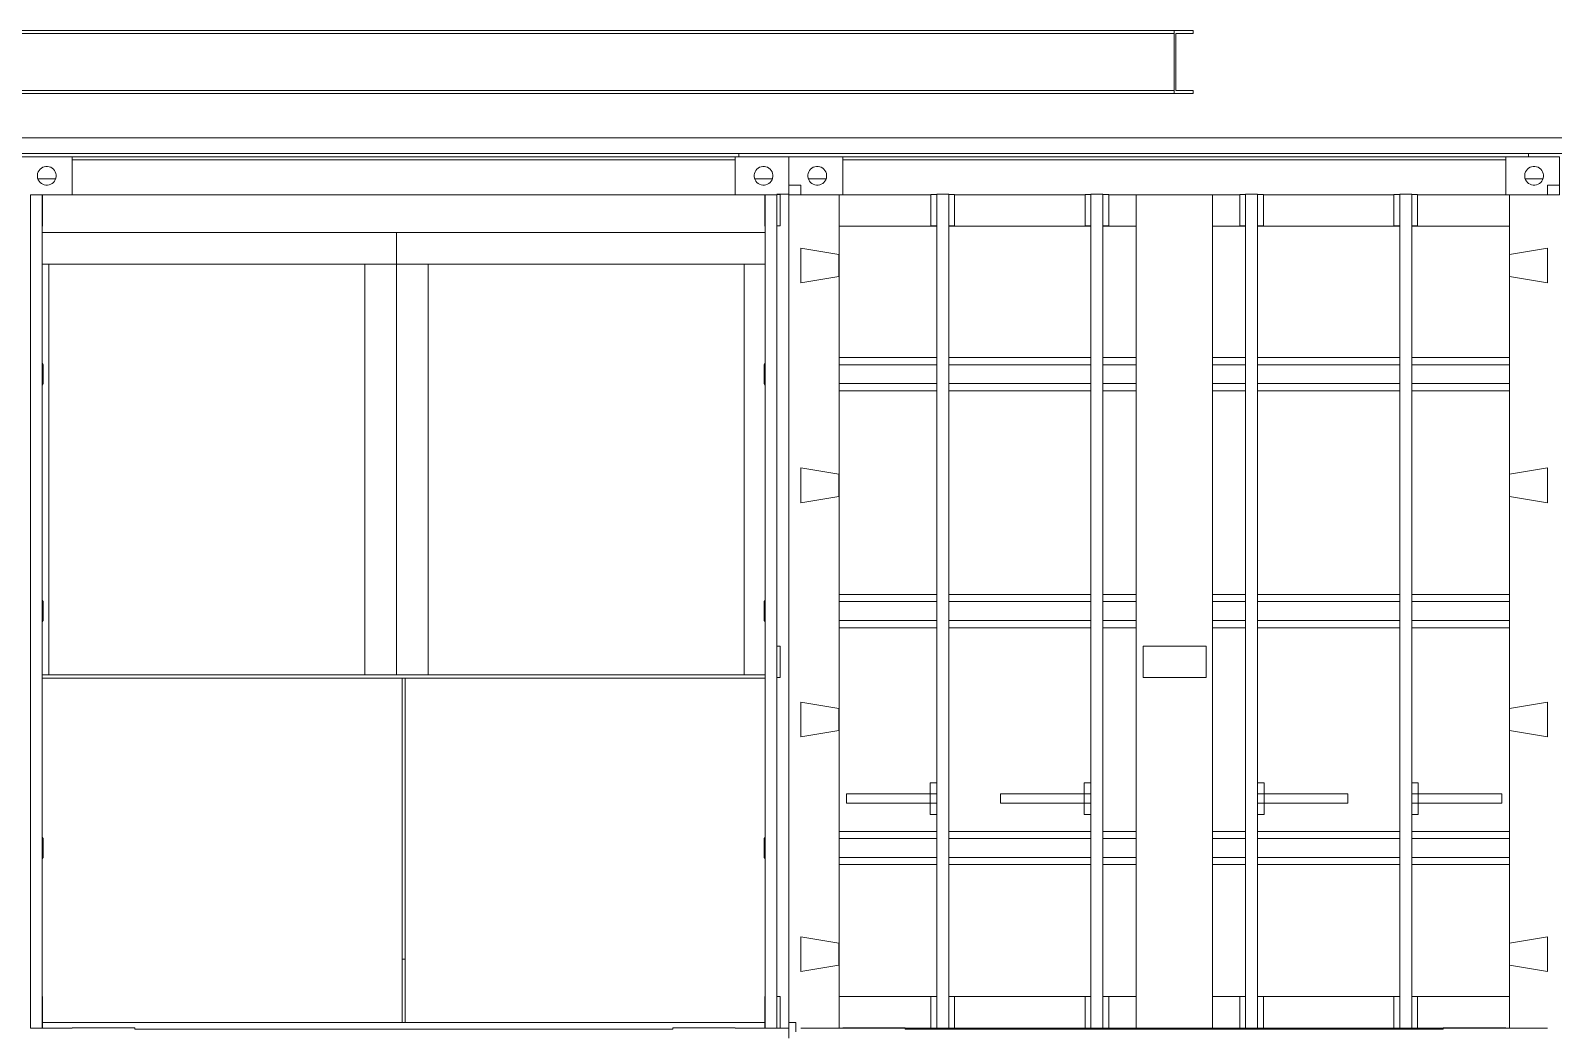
# Model space of a CAD drawing. Header units: metres. Extents: x -3 to 469, y -13 to 19.
# Drawn here: x 272.437 to 277.256, y -0.006 to 3.16 of the extents above; entities that cross this region are included whole.
import ezdxf

# ---------------------------------------------------------------- set-up
doc = ezdxf.new("R2010")
doc.units = ezdxf.units.M
doc.layers.add('0-1', color=7, linetype='Continuous', lineweight=5)
for name, color, linetype, lineweight, true_color in [('A-FLOR-2', 7, 'Continuous', 9, 0xaaaaaa), ('A-GENM-1', 7, 'Continuous', 9, 0xaaaaaa), ('A-WALL-1', 7, 'Continuous', 9, 0xaaaaaa), ('Guarda-corpos-3', 7, 'Continuous', 9, 0xaaaaaa), ('S-STRS-1', 7, 'Continuous', 9, 0xaaaaaa)]:
    doc.layers.add(name, color=color, linetype=linetype, lineweight=lineweight, true_color=true_color)

# ---------------------------------------------------------------- blocks, each defined once
blk = doc.blocks.new('Viga-002 15470 - Viga-002 15470-295814-FACHADA 03')
at = {"layer": 'A-GENM-1'}
for p, q in [((-11.8318, 0.7137), (-11.8318, 0.7437)), ((-11.8318, 0.7437), (-11.567, 0.7437)), ((-11.567, 0.7437), (-11.567, 0.7137)), ((-11.567, 0.7137), (-11.8318, 0.7137))]:
    blk.add_line(p, q, dxfattribs=at)
blk = doc.blocks.new('Viga-002 15486 - Viga-002 15486-295840-FACHADA 03')
at = {"layer": 'A-GENM-1'}
for p, q in [((-11.567, 0.7437), (-11.567, 0.7789)), ((-11.567, 0.7789), (-11.5461, 0.7789)), ((-11.5461, 0.7437), (-11.567, 0.7437))]:
    blk.add_line(p, q, dxfattribs=at)
blk = doc.blocks.new('Viga-002 15919 - Viga-002 15919-296506-FACHADA 03')
at = {"layer": 'A-GENM-1'}
for p, q in [((-12.5294, 2.641), (-12.5394, 2.641)), ((-12.5294, 2.541), (-12.5294, 2.641)), ((-12.5394, 2.541), (-12.5294, 2.541))]:
    blk.add_line(p, q, dxfattribs=at)
blk = doc.blocks.new('Viga-002 16557 - Viga-002 16557-297127-FACHADA 03')
at = {"layer": 'A-GENM-1'}
for p, q in [((-12.0523, 2.541), (-12.0523, 2.641)), ((-12.0523, 2.641), (-12.0337, 2.641)), ((-11.9957, 2.641), (-11.9773, 2.641)), ((-11.9773, 2.641), (-11.9773, 2.541)), ((-12.0523, 2.541), (-12.0337, 2.541)), ((-11.9957, 2.541), (-11.9773, 2.541))]:
    blk.add_line(p, q, dxfattribs=at)
blk = doc.blocks.new('Viga-007 16714 - Viga-007 16714-297197-FACHADA 03')
at = {"layer": 'A-GENM-1'}
for p, q in [((-12.0336, 2.1245), (-12.343, 2.1245)), ((-11.5459, 2.1245), (-11.9957, 2.1245)), ((-11.4032, 2.1245), (-11.5081, 2.1245)), ((-12.0336, 2.102), (-12.343, 2.102)), ((-11.5459, 2.102), (-11.9957, 2.102)), ((-11.4032, 2.102), (-11.5081, 2.102)), ((-12.0336, 2.042), (-12.343, 2.042)), ((-11.5459, 2.042), (-11.9957, 2.042)), ((-11.4032, 2.042), (-11.5081, 2.042)), ((-12.0336, 2.0195), (-12.343, 2.0195)), ((-11.5459, 2.0195), (-11.9957, 2.0195)), ((-11.4032, 2.0195), (-11.5081, 2.0195)), ((-12.0331, 1.3745), (-12.343, 1.3745)), ((-12.0331, 1.352), (-12.343, 1.352)), ((-11.5454, 1.3745), (-11.9963, 1.3745)), ((-11.5454, 1.352), (-11.9963, 1.352)), ((-11.4032, 1.3745), (-11.5087, 1.3745)), ((-11.4032, 1.352), (-11.5087, 1.352)), ((-12.0331, 1.292), (-12.343, 1.292)), ((-12.0331, 1.2695), (-12.343, 1.2695)), ((-11.5454, 1.292), (-11.9963, 1.292)), ((-11.5454, 1.2695), (-11.9963, 1.2695)), ((-11.4032, 1.292), (-11.5087, 1.292)), ((-11.4032, 1.2695), (-11.5087, 1.2695)), ((-12.0337, 0.6245), (-12.343, 0.6245)), ((-12.0337, 0.602), (-12.343, 0.602)), ((-11.5461, 0.6245), (-11.9959, 0.6245)), ((-11.5461, 0.602), (-11.9959, 0.602)), ((-11.4032, 0.6245), (-11.5082, 0.6245)), ((-11.4032, 0.602), (-11.5082, 0.602)), ((-12.0337, 0.542), (-12.343, 0.542)), ((-11.5461, 0.542), (-11.9958, 0.542)), ((-11.4032, 0.542), (-11.5082, 0.542)), ((-12.0337, 0.5195), (-12.343, 0.5195)), ((-11.5461, 0.5195), (-11.9958, 0.5195)), ((-11.4032, 0.5195), (-11.5082, 0.5195))]:
    blk.add_line(p, q, dxfattribs=at)
blk = doc.blocks.new('AL 23027 - AL 23027-299490-FACHADA 03')
at = {"layer": 'A-WALL-1'}
blk.add_line((-14.8644, 2.52), (-12.5764, 2.52), dxfattribs=at)
blk = doc.blocks.new('_23115 -  23115-299559-FACHADA 03')
at = {"layer": 'A-GENM-1'}
for p, q in [((-13.7434, 2.52), (-14.8644, 2.52)), ((-14.8644, 2.52), (-13.7434, 2.52)), ((-13.7434, 2.52), (-13.7434, 2.42)), ((-13.7434, 2.42), (-13.7434, 2.52)), ((-14.8434, 2.42), (-14.8644, 2.42)), ((-14.8644, 2.42), (-14.8434, 2.42)), ((-14.8644, 2.42), (-14.8434, 2.42)), ((-14.8434, 2.42), (-14.8644, 2.42)), ((-14.8434, 1.12), (-14.8434, 2.42)), ((-14.8434, 2.42), (-14.8434, 1.12)), ((-14.8434, 2.42), (-13.8434, 2.42)), ((-13.8434, 2.42), (-14.8434, 2.42)), ((-13.7434, 2.42), (-13.8434, 2.42)), ((-13.8434, 2.42), (-13.8434, 1.12)), ((-13.8434, 1.12), (-13.8434, 2.42)), ((-13.8434, 2.42), (-13.7434, 2.42)), ((-13.8434, 2.42), (-13.7434, 2.42)), ((-13.7434, 2.42), (-13.8434, 2.42)), ((-13.7434, 1.12), (-13.7434, 2.42)), ((-13.7434, 2.42), (-13.7434, 1.12)), ((-13.6434, 2.42), (-13.7434, 2.42)), ((-13.7434, 2.42), (-13.6434, 2.42)), ((-13.6434, 2.42), (-13.7434, 2.42)), ((-13.7434, 2.42), (-13.6434, 2.42)), ((-13.6434, 2.42), (-13.6434, 1.12)), ((-13.6434, 1.12), (-13.6434, 2.42)), ((-13.6434, 2.42), (-12.6434, 2.42)), ((-12.6434, 2.42), (-13.6434, 2.42)), ((-12.6434, 2.42), (-12.5764, 2.42)), ((-12.5764, 2.42), (-12.6434, 2.42)), ((-12.6434, 2.42), (-12.6434, 1.12)), ((-12.6434, 1.12), (-12.6434, 2.42)), ((-12.6434, 2.42), (-12.5764, 2.42)), ((-12.5764, 2.42), (-12.6434, 2.42)), ((-13.7154, 0.22), (-13.7254, 0.22)), ((-13.7254, 0.22), (-13.7154, 0.22)), ((-13.7154, 0.22), (-13.7254, 0.22)), ((-13.7254, 0.22), (-13.7154, 0.22))]:
    blk.add_line(p, q, dxfattribs=at)
blk = doc.blocks.new('_23115 -  23115-299563-FACHADA 03')
blk.add_blockref('_23115 -  23115-299559-FACHADA 03', (0, 0))
blk = doc.blocks.new('Viga-007 23214 - Viga-007 23214-299701-FACHADA 03')
at = {"layer": 'A-GENM-1'}
for p, q in [((-11.0568, 2.1245), (-11.1616, 2.1245)), ((-10.5691, 2.1245), (-11.0188, 2.1245)), ((-10.2218, 2.1245), (-10.5311, 2.1245)), ((-11.1616, 2.102), (-11.0568, 2.102)), ((-11.0188, 2.102), (-10.5691, 2.102)), ((-10.5311, 2.102), (-10.2218, 2.102)), ((-11.1616, 2.042), (-11.0568, 2.042)), ((-11.0188, 2.042), (-10.5691, 2.042)), ((-10.5311, 2.042), (-10.2218, 2.042)), ((-11.1616, 2.0195), (-11.0568, 2.0195)), ((-11.0188, 2.0195), (-10.5691, 2.0195)), ((-10.5311, 2.0195), (-10.2218, 2.0195)), ((-11.1616, 1.3745), (-11.0562, 1.3745)), ((-11.1616, 1.352), (-11.0562, 1.352)), ((-11.0195, 1.3745), (-10.5685, 1.3745)), ((-11.0195, 1.352), (-10.5685, 1.352)), ((-10.5318, 1.3745), (-10.2218, 1.3745)), ((-10.5318, 1.352), (-10.2218, 1.352)), ((-11.1616, 1.292), (-11.0562, 1.292)), ((-11.1616, 1.2695), (-11.0562, 1.2695)), ((-11.0195, 1.292), (-10.5685, 1.292)), ((-11.0195, 1.2695), (-10.5685, 1.2695)), ((-10.5318, 1.292), (-10.2218, 1.292)), ((-10.5318, 1.2695), (-10.2218, 1.2695)), ((-11.1616, 0.6245), (-11.0567, 0.6245)), ((-11.1616, 0.602), (-11.0567, 0.602)), ((-11.019, 0.6245), (-10.569, 0.6245)), ((-11.019, 0.602), (-10.569, 0.602)), ((-10.5313, 0.6245), (-10.2218, 0.6245)), ((-10.5313, 0.602), (-10.2218, 0.602)), ((-11.1616, 0.542), (-11.0567, 0.542)), ((-11.0189, 0.542), (-10.569, 0.542)), ((-10.5313, 0.542), (-10.2218, 0.542)), ((-11.1616, 0.5195), (-11.0567, 0.5195)), ((-11.0189, 0.5195), (-10.569, 0.5195)), ((-10.5313, 0.5195), (-10.2218, 0.5195))]:
    blk.add_line(p, q, dxfattribs=at)
blk = doc.blocks.new('Viga-004 23216 - Viga-004 23216-299739-FACHADA 03')
at = {"layer": 'A-GENM-1'}
for p, q in [((-10.101, 2.4707), (-10.2214, 2.4507)), ((-10.1014, 2.3607), (-10.101, 2.4707)), ((-10.2214, 2.4507), (-10.2214, 2.3807)), ((-10.2214, 2.3807), (-10.1014, 2.3607))]:
    blk.add_line(p, q, dxfattribs=at)
blk = doc.blocks.new('Viga-004 23224 - Viga-004 23224-299753-FACHADA 03')
at = {"layer": 'A-GENM-1'}
for p, q in [((-10.101, 1.034), (-10.2214, 1.014)), ((-10.2214, 1.014), (-10.2214, 0.944)), ((-10.1014, 0.924), (-10.101, 1.034)), ((-10.2214, 0.944), (-10.1014, 0.924))]:
    blk.add_line(p, q, dxfattribs=at)
blk = doc.blocks.new('Viga-004 23225 - Viga-004 23225-299767-FACHADA 03')
at = {"layer": 'A-GENM-1'}
for p, q in [((-10.101, 1.775), (-10.2214, 1.755)), ((-10.2214, 1.755), (-10.2214, 1.685)), ((-10.1014, 1.665), (-10.101, 1.775)), ((-10.2214, 1.685), (-10.1014, 1.665))]:
    blk.add_line(p, q, dxfattribs=at)
blk = doc.blocks.new('Viga-002 23237 - Viga-002 23237-299781-FACHADA 03')
at = {"layer": 'A-GENM-1'}
for p, q in [((-11.0753, 0.002), (-11.0753, 0.102)), ((-11.0753, 0.102), (-11.0568, 0.102)), ((-11.0188, 0.102), (-11.0003, 0.102)), ((-11.0003, 0.102), (-11.0003, 0.002)), ((-11.0568, 0.002), (-11.0753, 0.002)), ((-11.0003, 0.002), (-11.0188, 0.002))]:
    blk.add_line(p, q, dxfattribs=at)
blk = doc.blocks.new('Viga-002 23238 - Viga-002 23238-299795-FACHADA 03')
at = {"layer": 'A-GENM-1'}
for p, q in [((-10.5876, 0.002), (-10.5876, 0.102)), ((-10.5876, 0.102), (-10.5691, 0.102)), ((-10.5312, 0.102), (-10.5126, 0.102)), ((-10.5126, 0.102), (-10.5126, 0.002)), ((-10.5691, 0.002), (-10.5876, 0.002)), ((-10.5126, 0.002), (-10.5311, 0.002))]:
    blk.add_line(p, q, dxfattribs=at)
blk = doc.blocks.new('Viga-002 23239 - Viga-002 23239-299809-FACHADA 03')
at = {"layer": 'A-GENM-1'}
for p, q in [((-10.5313, 0.7137), (-10.5102, 0.7137)), ((-10.5313, 0.6784), (-10.5102, 0.6784)), ((-10.5102, 0.7137), (-10.5102, 0.6784))]:
    blk.add_line(p, q, dxfattribs=at)
blk = doc.blocks.new('Viga-004 23249 - Viga-004 23249-299823-FACHADA 03')
at = {"layer": 'A-GENM-1'}
for p, q in [((-10.101, 0.2913), (-10.2214, 0.2713)), ((-10.1014, 0.1813), (-10.101, 0.2913)), ((-10.2214, 0.2713), (-10.2214, 0.2013)), ((-10.2214, 0.2013), (-10.1014, 0.1813))]:
    blk.add_line(p, q, dxfattribs=at)
blk = doc.blocks.new('Viga-002 23256 - Viga-002 23256-299837-FACHADA 03')
at = {"layer": 'A-GENM-1'}
for p, q in [((-10.5313, 0.7789), (-10.5102, 0.7789)), ((-10.5102, 0.7789), (-10.5102, 0.7437)), ((-10.5313, 0.7437), (-10.5102, 0.7437))]:
    blk.add_line(p, q, dxfattribs=at)
blk = doc.blocks.new('Viga-002 23260 - Viga-002 23260-299863-FACHADA 03')
at = {"layer": 'A-GENM-1'}
for p, q in [((-10.5102, 0.7137), (-10.5102, 0.7437)), ((-10.5102, 0.7437), (-10.2455, 0.7437)), ((-10.2455, 0.7437), (-10.2455, 0.7137)), ((-10.5102, 0.7137), (-10.2455, 0.7137))]:
    blk.add_line(p, q, dxfattribs=at)
blk = doc.blocks.new('Viga-002 23271 - Viga-002 23271-299877-FACHADA 03')
at = {"layer": 'A-GENM-1'}
for p, q in [((-11.019, 0.7137), (-10.9978, 0.7137)), ((-11.019, 0.6784), (-10.9978, 0.6784)), ((-10.9978, 0.7137), (-10.9978, 0.6784))]:
    blk.add_line(p, q, dxfattribs=at)
blk = doc.blocks.new('Viga-007 23631 - Viga-007 23631-300059-FACHADA 03')
at = {"layer": 'A-GENM-1'}
for p, q in [((-14.8614, 2.102), (-14.8644, 2.1065)), ((-14.8614, 2.042), (-14.8614, 2.102)), ((-14.8644, 2.0375), (-14.8614, 2.042)), ((-14.8614, 1.352), (-14.8644, 1.3565)), ((-14.8614, 1.292), (-14.8614, 1.352)), ((-14.8644, 1.2875), (-14.8614, 1.292)), ((-14.8614, 0.602), (-14.8644, 0.6065)), ((-14.8614, 0.542), (-14.8614, 0.602)), ((-14.8644, 0.5375), (-14.8614, 0.542))]:
    blk.add_line(p, q, dxfattribs=at)
blk = doc.blocks.new('Viga-002 23822 - Viga-002 23822-300125-FACHADA 03')
at = {"layer": 'A-GENM-1'}
for p, q in [((-12.5294, 0.102), (-12.5394, 0.102)), ((-12.5294, 0.002), (-12.5294, 0.102)), ((-12.5394, 0.002), (-12.5294, 0.002))]:
    blk.add_line(p, q, dxfattribs=at)
blk = doc.blocks.new('Viga-002 23934 - Viga-002 23934-300300-FACHADA 03')
at = {"layer": 'A-GENM-1'}
for p, q in [((-11.5646, 2.541), (-11.5646, 2.641)), ((-11.5646, 2.641), (-11.5461, 2.641)), ((-11.5081, 2.641), (-11.4896, 2.641)), ((-11.4896, 2.641), (-11.4896, 2.541)), ((-11.5646, 2.541), (-11.546, 2.541)), ((-11.5081, 2.541), (-11.4896, 2.541))]:
    blk.add_line(p, q, dxfattribs=at)
blk = doc.blocks.new('Viga-002 24768 - Viga-002 24768-301948-FACHADA 03')
at = {"layer": 'A-GENM-1'}
for p, q in [((-12.5294, 1.2115), (-12.5394, 1.2115)), ((-12.5394, 1.2115), (-12.5394, 1.1115)), ((-12.5294, 1.1115), (-12.5294, 1.2115)), ((-12.5394, 1.1115), (-12.5294, 1.1115))]:
    blk.add_line(p, q, dxfattribs=at)
blk = doc.blocks.new('Viga-004 24791 - Viga-004 24791-301976-FACHADA 03')
at = {"layer": 'A-GENM-1'}
for p, q in [((-12.3434, 1.755), (-12.4638, 1.775)), ((-12.4638, 1.775), (-12.4634, 1.665)), ((-12.3434, 1.685), (-12.3434, 1.755)), ((-12.4634, 1.665), (-12.3434, 1.685))]:
    blk.add_line(p, q, dxfattribs=at)
blk = doc.blocks.new('PL 26737 - PL 26737-305113-FACHADA 03')
at = {"layer": 'A-GENM-1'}
for p, q in [((-12.5205, 2.642), (-12.5394, 2.642)), ((-12.5014, 2.642), (-12.5205, 2.642)), ((-12.5014, 0.002), (-12.5014, 2.642)), ((-12.5294, 0.002), (-12.5205, 0.002)), ((-12.5205, 0.002), (-12.5014, 0.002))]:
    blk.add_line(p, q, dxfattribs=at)
blk = doc.blocks.new('Viga-004 26766 - Viga-004 26766-305195-FACHADA 03')
at = {"layer": 'A-GENM-1'}
for p, q in [((-12.3434, 2.4507), (-12.4638, 2.4707)), ((-12.4638, 2.4707), (-12.4634, 2.3607)), ((-12.3434, 2.3807), (-12.3434, 2.4507)), ((-12.4634, 2.3607), (-12.3434, 2.3807))]:
    blk.add_line(p, q, dxfattribs=at)
blk = doc.blocks.new('Viga-002 26773 - Viga-002 26773-305223-FACHADA 03')
at = {"layer": 'A-GENM-1'}
for p, q in [((-11.567, 0.6784), (-11.567, 0.7137)), ((-11.567, 0.7137), (-11.5461, 0.7137)), ((-11.5461, 0.6784), (-11.567, 0.6784))]:
    blk.add_line(p, q, dxfattribs=at)
blk = doc.blocks.new('Viga-007 26869 - Viga-007 26869-305354-FACHADA 03')
at = {"layer": 'A-GENM-1'}
for p, q in [((-12.5764, 2.1065), (-12.5794, 2.102)), ((-12.5794, 2.102), (-12.5794, 2.042)), ((-12.5794, 2.042), (-12.5764, 2.0375)), ((-12.5764, 1.3565), (-12.5794, 1.352)), ((-12.5794, 1.352), (-12.5794, 1.292)), ((-12.5794, 1.292), (-12.5764, 1.2875)), ((-12.5764, 0.6065), (-12.5794, 0.602)), ((-12.5794, 0.602), (-12.5794, 0.542)), ((-12.5794, 0.542), (-12.5764, 0.5375))]:
    blk.add_line(p, q, dxfattribs=at)
blk = doc.blocks.new('Viga-002 26895 - Viga-002 26895-305392-FACHADA 03')
at = {"layer": 'A-GENM-1'}
for p, q in [((-12.3194, 0.7137), (-12.3194, 0.7437)), ((-12.3194, 0.7437), (-12.0546, 0.7437)), ((-12.0546, 0.7437), (-12.0546, 0.7137)), ((-12.0546, 0.7137), (-12.3194, 0.7137))]:
    blk.add_line(p, q, dxfattribs=at)
blk = doc.blocks.new('Viga-002 27114 - Viga-002 27114-305677-FACHADA 03')
at = {"layer": 'A-GENM-1'}
for p, q in [((-12.0546, 0.7437), (-12.0546, 0.7789)), ((-12.0546, 0.7789), (-12.0337, 0.7789)), ((-12.0337, 0.7437), (-12.0546, 0.7437))]:
    blk.add_line(p, q, dxfattribs=at)
blk = doc.blocks.new('PL 27538 - PL 27538-306106-FACHADA 03')
at = {"layer": 'A-GENM-1'}
for p, q in [((-11.5461, 2.642), (-11.5461, 0.002)), ((-11.5081, 2.642), (-11.5461, 2.642)), ((-11.5081, 0.002), (-11.5081, 2.642)), ((-11.5461, 0.002), (-11.5081, 0.002))]:
    blk.add_line(p, q, dxfattribs=at)
blk = doc.blocks.new('PL 27593 - PL 27593-306177-FACHADA 03')
at = {"layer": 'A-GENM-1'}
for p, q in [((-12.0337, 2.642), (-12.0337, 0.002)), ((-11.9957, 2.642), (-12.0337, 2.642)), ((-11.9957, 0.002), (-11.9957, 2.642)), ((-12.0337, 0.002), (-11.9957, 0.002))]:
    blk.add_line(p, q, dxfattribs=at)
blk = doc.blocks.new('Viga-002 28419 - Viga-002 28419-306444-FACHADA 03')
at = {"layer": 'A-GENM-1'}
for p, q in [((-12.0523, 0.002), (-12.0523, 0.102)), ((-12.0523, 0.102), (-12.0337, 0.102)), ((-11.9957, 0.102), (-11.9773, 0.102)), ((-11.9773, 0.102), (-11.9773, 0.002)), ((-12.0523, 0.002), (-12.0337, 0.002)), ((-11.9957, 0.002), (-11.9773, 0.002))]:
    blk.add_line(p, q, dxfattribs=at)
blk = doc.blocks.new('Viga-002 28425 - Viga-002 28425-306465-FACHADA 03')
at = {"layer": 'A-GENM-1'}
for p, q in [((-11.5646, 0.002), (-11.5646, 0.102)), ((-11.5646, 0.102), (-11.5461, 0.102)), ((-11.5081, 0.102), (-11.4896, 0.102)), ((-11.4896, 0.102), (-11.4896, 0.002)), ((-11.5646, 0.002), (-11.5461, 0.002)), ((-11.5081, 0.002), (-11.4896, 0.002))]:
    blk.add_line(p, q, dxfattribs=at)
blk = doc.blocks.new('Viga-002 28430 - Viga-002 28430-306479-FACHADA 03')
at = {"layer": 'A-GENM-1'}
for p, q in [((-12.0546, 0.6784), (-12.0546, 0.7137)), ((-12.0546, 0.7137), (-12.0337, 0.7137)), ((-12.0337, 0.6784), (-12.0546, 0.6784))]:
    blk.add_line(p, q, dxfattribs=at)
blk = doc.blocks.new('Viga-004 28527 - Viga-004 28527-306685-FACHADA 03')
at = {"layer": 'A-GENM-1'}
for p, q in [((-12.3434, 1.014), (-12.4638, 1.034)), ((-12.4638, 1.034), (-12.4634, 0.924)), ((-12.3434, 0.944), (-12.3434, 1.014)), ((-12.4634, 0.924), (-12.3434, 0.944))]:
    blk.add_line(p, q, dxfattribs=at)
blk = doc.blocks.new('Viga-004 28546 - Viga-004 28546-306713-FACHADA 03')
at = {"layer": 'A-GENM-1'}
for p, q in [((-12.3434, 0.2713), (-12.4638, 0.2913)), ((-12.4638, 0.2913), (-12.4634, 0.1813)), ((-12.3434, 0.2013), (-12.3434, 0.2713)), ((-12.4634, 0.1813), (-12.3434, 0.2013))]:
    blk.add_line(p, q, dxfattribs=at)
blk = doc.blocks.new('PL 29290 - PL 29290-307986-FACHADA 03')
at = {"layer": 'A-GENM-1'}
for p, q in [((-10.5691, 2.642), (-10.5691, 0.002)), ((-10.5311, 2.642), (-10.5691, 2.642)), ((-10.5311, 0.002), (-10.5311, 2.642)), ((-10.5691, 0.002), (-10.5311, 0.002))]:
    blk.add_line(p, q, dxfattribs=at)
blk = doc.blocks.new('Viga-002 29296 - Viga-002 29296-308012-FACHADA 03')
at = {"layer": 'A-GENM-1'}
for p, q in [((-11.0753, 2.541), (-11.0753, 2.641)), ((-11.0753, 2.641), (-11.0568, 2.641)), ((-11.0188, 2.641), (-11.0003, 2.641)), ((-11.0003, 2.641), (-11.0003, 2.541)), ((-11.0568, 2.541), (-11.0753, 2.541)), ((-11.0003, 2.541), (-11.0188, 2.541))]:
    blk.add_line(p, q, dxfattribs=at)
blk = doc.blocks.new('PL 29297 - PL 29297-308026-FACHADA 03')
at = {"layer": 'A-GENM-1'}
for p, q in [((-11.0568, 2.642), (-11.0568, 0.002)), ((-11.0188, 2.642), (-11.0568, 2.642)), ((-11.0188, 0.002), (-11.0188, 2.642)), ((-11.0568, 0.002), (-11.0188, 0.002))]:
    blk.add_line(p, q, dxfattribs=at)
blk = doc.blocks.new('Viga-002 29302 - Viga-002 29302-308038-FACHADA 03')
at = {"layer": 'A-GENM-1'}
for p, q in [((-11.3811, 1.1115), (-11.3811, 1.2115)), ((-11.3811, 1.2115), (-11.1811, 1.2115)), ((-11.1811, 1.2115), (-11.1811, 1.1115)), ((-11.1811, 1.1115), (-11.3811, 1.1115))]:
    blk.add_line(p, q, dxfattribs=at)
blk = doc.blocks.new('Viga-002 29307 - Viga-002 29307-308052-FACHADA 03')
at = {"layer": 'A-GENM-1'}
for p, q in [((-10.9978, 0.7137), (-10.9978, 0.7437)), ((-10.9978, 0.7437), (-10.7331, 0.7437)), ((-10.7331, 0.7437), (-10.7331, 0.7137)), ((-10.9978, 0.7137), (-10.7331, 0.7137))]:
    blk.add_line(p, q, dxfattribs=at)
blk = doc.blocks.new('Viga-002 29316 - Viga-002 29316-308066-FACHADA 03')
at = {"layer": 'A-GENM-1'}
for p, q in [((-10.5876, 2.541), (-10.5876, 2.641)), ((-10.5876, 2.641), (-10.5691, 2.641)), ((-10.5311, 2.641), (-10.5126, 2.641)), ((-10.5126, 2.641), (-10.5126, 2.541)), ((-10.5691, 2.541), (-10.5876, 2.541)), ((-10.5126, 2.541), (-10.5311, 2.541))]:
    blk.add_line(p, q, dxfattribs=at)
blk = doc.blocks.new('Viga-002 29322 - Viga-002 29322-308094-FACHADA 03')
at = {"layer": 'A-GENM-1'}
for p, q in [((-11.019, 0.7789), (-10.9978, 0.7789)), ((-10.9978, 0.7789), (-10.9978, 0.7437)), ((-11.019, 0.7437), (-10.9978, 0.7437))]:
    blk.add_line(p, q, dxfattribs=at)
blk = doc.blocks.new('Guarda-Corpo - 004 - Guarda-Corpo - 004-312381-FACHADA 03')
at = {"layer": 'Guarda-corpos-3'}
for p, q in [((-14.8644, 1.12), (-12.5764, 1.12)), ((-14.8644, 1.11), (-13.7254, 1.11)), ((-12.5764, 1.11), (-14.8644, 1.11)), ((-13.7254, 0.02), (-13.7254, 1.11)), ((-13.7154, 1.11), (-12.5764, 1.11)), ((-13.7154, 0.02), (-13.7154, 1.11))]:
    blk.add_line(p, q, dxfattribs=at)
blk = doc.blocks.new('CONTAINER 30654 - CONTAINER-316851-FACHADA 03')
at = {"layer": 'S-STRS-1'}
for p, q in [((-14.9394, 2.642), (-14.9394, 2.76)), ((-14.9394, 2.76), (-14.9394, 2.642)), ((-14.7694, 2.76), (-14.9394, 2.76)), ((-14.9394, 2.76), (-14.7694, 2.76)), ((-14.7694, 2.64), (-14.7694, 2.76)), ((-14.7694, 2.76), (-14.7694, 2.64)), ((-14.8796, 2.7026), (-14.8787, 2.7077)), ((-14.8787, 2.7077), (-14.8796, 2.7026)), ((-14.8796, 2.7), (-14.8796, 2.7026)), ((-14.8796, 2.7026), (-14.8796, 2.7)), ((-14.8796, 2.7), (-14.8796, 2.6974)), ((-14.8796, 2.6974), (-14.8796, 2.7)), ((-14.8787, 2.7077), (-14.8769, 2.7126)), ((-14.8769, 2.7126), (-14.8787, 2.7077)), ((-14.8769, 2.7126), (-14.8743, 2.7171)), ((-14.8743, 2.7171), (-14.8769, 2.7126)), ((-14.8743, 2.7171), (-14.8709, 2.7211)), ((-14.8709, 2.7211), (-14.8743, 2.7171)), ((-14.8709, 2.7211), (-14.867, 2.7244)), ((-14.867, 2.7244), (-14.8709, 2.7211)), ((-14.867, 2.7244), (-14.8625, 2.727)), ((-14.8625, 2.727), (-14.867, 2.7244)), ((-14.8625, 2.727), (-14.8576, 2.7288)), ((-14.8576, 2.7288), (-14.8625, 2.727)), ((-14.8576, 2.7288), (-14.8525, 2.7297)), ((-14.8525, 2.7297), (-14.8576, 2.7288)), ((-14.8525, 2.7297), (-14.8473, 2.7297)), ((-14.8473, 2.7297), (-14.8525, 2.7297)), ((-14.8473, 2.7297), (-14.8422, 2.7288)), ((-14.8422, 2.7288), (-14.8473, 2.7297)), ((-14.8422, 2.7288), (-14.8373, 2.727)), ((-14.8373, 2.727), (-14.8422, 2.7288)), ((-14.8373, 2.727), (-14.8328, 2.7244)), ((-14.8328, 2.7244), (-14.8373, 2.727)), ((-14.8328, 2.7244), (-14.8288, 2.7211)), ((-14.8288, 2.7211), (-14.8328, 2.7244)), ((-14.8288, 2.7211), (-14.8255, 2.7171)), ((-14.8255, 2.7171), (-14.8288, 2.7211)), ((-14.8255, 2.7171), (-14.8229, 2.7126)), ((-14.8255, 2.7171), (-14.8229, 2.7126)), ((-14.8229, 2.7126), (-14.8211, 2.7077)), ((-14.8211, 2.7077), (-14.8229, 2.7126)), ((-14.8211, 2.7077), (-14.8202, 2.7026)), ((-14.8202, 2.7026), (-14.8211, 2.7077)), ((-14.8202, 2.7026), (-14.8202, 2.7)), ((-14.8202, 2.7), (-14.8202, 2.7026)), ((-14.8202, 2.7), (-14.8202, 2.6974)), ((-14.8202, 2.6974), (-14.8202, 2.7)), ((-14.8787, 2.6923), (-14.8796, 2.6974)), ((-14.8787, 2.6923), (-14.8796, 2.6974)), ((-14.8787, 2.6923), (-14.8769, 2.6874)), ((-14.8769, 2.6874), (-14.8787, 2.6923)), ((-14.8743, 2.6829), (-14.8769, 2.6874)), ((-14.8769, 2.6874), (-14.8743, 2.6829)), ((-14.8709, 2.6789), (-14.8743, 2.6829)), ((-14.8743, 2.6829), (-14.8709, 2.6789)), ((-14.867, 2.6756), (-14.8709, 2.6789)), ((-14.8709, 2.6789), (-14.867, 2.6756)), ((-14.8625, 2.673), (-14.867, 2.6756)), ((-14.867, 2.6756), (-14.8625, 2.673)), ((-14.8576, 2.6712), (-14.8625, 2.673)), ((-14.8625, 2.673), (-14.8576, 2.6712)), ((-14.8525, 2.6703), (-14.8576, 2.6712)), ((-14.8576, 2.6712), (-14.8525, 2.6703)), ((-14.8473, 2.6703), (-14.8525, 2.6703)), ((-14.8525, 2.6703), (-14.8473, 2.6703)), ((-14.8422, 2.6712), (-14.8473, 2.6703)), ((-14.8473, 2.6703), (-14.8422, 2.6712)), ((-14.8373, 2.673), (-14.8422, 2.6712)), ((-14.8422, 2.6712), (-14.8373, 2.673)), ((-14.8328, 2.6756), (-14.8373, 2.673)), ((-14.8373, 2.673), (-14.8328, 2.6756)), ((-14.8288, 2.6789), (-14.8328, 2.6756)), ((-14.8328, 2.6756), (-14.8288, 2.6789)), ((-14.8255, 2.6829), (-14.8288, 2.6789)), ((-14.8288, 2.6789), (-14.8255, 2.6829)), ((-14.8229, 2.6874), (-14.8255, 2.6829)), ((-14.8255, 2.6829), (-14.8229, 2.6874)), ((-14.8211, 2.6923), (-14.8229, 2.6874)), ((-14.8229, 2.6874), (-14.8211, 2.6923)), ((-14.8202, 2.6974), (-14.8211, 2.6923)), ((-14.8211, 2.6923), (-14.8202, 2.6974)), ((-14.8634, 2.64), (-14.7694, 2.64)), ((-14.7694, 2.64), (-14.8634, 2.64))]:
    blk.add_line(p, q, dxfattribs=at)
blk = doc.blocks.new('CONTAINER 30654 - CONTAINER 30654-316855-FACHADA 03')
blk.add_blockref('CONTAINER 30654 - CONTAINER-316851-FACHADA 03', (0, 0))
blk = doc.blocks.new('CONTAINER 30656 - CONTAINER-316858-FACHADA 03')
at = {"layer": 'S-STRS-1'}
for p, q in [((-12.6714, 2.64), (-12.6714, 2.76)), ((-12.6714, 2.76), (-12.6714, 2.64)), ((-12.5014, 2.76), (-12.6714, 2.76)), ((-12.6714, 2.76), (-12.5014, 2.76)), ((-12.5014, 2.642), (-12.5014, 2.76)), ((-12.5014, 2.76), (-12.5014, 2.642)), ((-12.6116, 2.7026), (-12.6107, 2.7077)), ((-12.6107, 2.7077), (-12.6116, 2.7026)), ((-12.6116, 2.7), (-12.6116, 2.7026)), ((-12.6116, 2.7026), (-12.6116, 2.7)), ((-12.6116, 2.7), (-12.6116, 2.6974)), ((-12.6116, 2.6974), (-12.6116, 2.7)), ((-12.6107, 2.7077), (-12.6089, 2.7126)), ((-12.6089, 2.7126), (-12.6107, 2.7077)), ((-12.6089, 2.7126), (-12.6063, 2.7171)), ((-12.6063, 2.7171), (-12.6089, 2.7126)), ((-12.6063, 2.7171), (-12.6029, 2.7211)), ((-12.6029, 2.7211), (-12.6063, 2.7171)), ((-12.6029, 2.7211), (-12.599, 2.7244)), ((-12.599, 2.7244), (-12.6029, 2.7211)), ((-12.599, 2.7244), (-12.5945, 2.727)), ((-12.5945, 2.727), (-12.599, 2.7244)), ((-12.5945, 2.727), (-12.5896, 2.7288)), ((-12.5896, 2.7288), (-12.5945, 2.727)), ((-12.5896, 2.7288), (-12.5845, 2.7297)), ((-12.5845, 2.7297), (-12.5896, 2.7288)), ((-12.5845, 2.7297), (-12.5793, 2.7297)), ((-12.5793, 2.7297), (-12.5845, 2.7297)), ((-12.5793, 2.7297), (-12.5742, 2.7288)), ((-12.5742, 2.7288), (-12.5793, 2.7297)), ((-12.5742, 2.7288), (-12.5693, 2.727)), ((-12.5693, 2.727), (-12.5742, 2.7288)), ((-12.5693, 2.727), (-12.5648, 2.7244)), ((-12.5648, 2.7244), (-12.5693, 2.727)), ((-12.5648, 2.7244), (-12.5608, 2.7211)), ((-12.5608, 2.7211), (-12.5648, 2.7244)), ((-12.5608, 2.7211), (-12.5575, 2.7171)), ((-12.5575, 2.7171), (-12.5608, 2.7211)), ((-12.5575, 2.7171), (-12.5549, 2.7126)), ((-12.5575, 2.7171), (-12.5549, 2.7126)), ((-12.5549, 2.7126), (-12.5531, 2.7077)), ((-12.5531, 2.7077), (-12.5549, 2.7126)), ((-12.5531, 2.7077), (-12.5522, 2.7026)), ((-12.5522, 2.7026), (-12.5531, 2.7077)), ((-12.5522, 2.7026), (-12.5522, 2.7)), ((-12.5522, 2.7), (-12.5522, 2.7026)), ((-12.5522, 2.7), (-12.5522, 2.6974)), ((-12.5522, 2.6974), (-12.5522, 2.7)), ((-12.6107, 2.6923), (-12.6116, 2.6974)), ((-12.6107, 2.6923), (-12.6116, 2.6974)), ((-12.6107, 2.6923), (-12.6089, 2.6874)), ((-12.6089, 2.6874), (-12.6107, 2.6923)), ((-12.6063, 2.6829), (-12.6089, 2.6874)), ((-12.6089, 2.6874), (-12.6063, 2.6829)), ((-12.6029, 2.6789), (-12.6063, 2.6829)), ((-12.6063, 2.6829), (-12.6029, 2.6789)), ((-12.599, 2.6756), (-12.6029, 2.6789)), ((-12.6029, 2.6789), (-12.599, 2.6756)), ((-12.5945, 2.673), (-12.599, 2.6756)), ((-12.599, 2.6756), (-12.5945, 2.673)), ((-12.5896, 2.6712), (-12.5945, 2.673)), ((-12.5945, 2.673), (-12.5896, 2.6712)), ((-12.5845, 2.6703), (-12.5896, 2.6712)), ((-12.5896, 2.6712), (-12.5845, 2.6703)), ((-12.5793, 2.6703), (-12.5845, 2.6703)), ((-12.5845, 2.6703), (-12.5793, 2.6703)), ((-12.5742, 2.6712), (-12.5793, 2.6703)), ((-12.5793, 2.6703), (-12.5742, 2.6712)), ((-12.5693, 2.673), (-12.5742, 2.6712)), ((-12.5742, 2.6712), (-12.5693, 2.673)), ((-12.5648, 2.6756), (-12.5693, 2.673)), ((-12.5693, 2.673), (-12.5648, 2.6756)), ((-12.5608, 2.6789), (-12.5648, 2.6756)), ((-12.5648, 2.6756), (-12.5608, 2.6789)), ((-12.5575, 2.6829), (-12.5608, 2.6789)), ((-12.5608, 2.6789), (-12.5575, 2.6829)), ((-12.5549, 2.6874), (-12.5575, 2.6829)), ((-12.5575, 2.6829), (-12.5549, 2.6874)), ((-12.5531, 2.6923), (-12.5549, 2.6874)), ((-12.5549, 2.6874), (-12.5531, 2.6923)), ((-12.5522, 2.6974), (-12.5531, 2.6923)), ((-12.5531, 2.6923), (-12.5522, 2.6974)), ((-12.6714, 2.64), (-12.5774, 2.64)), ((-12.5774, 2.64), (-12.6714, 2.64))]:
    blk.add_line(p, q, dxfattribs=at)
blk = doc.blocks.new('CONTAINER 30656 - CONTAINER 30656-316862-FACHADA 03')
blk.add_blockref('CONTAINER 30656 - CONTAINER-316858-FACHADA 03', (0, 0))
blk = doc.blocks.new('Viga-003 30671 - Viga-003 30671-316892-FACHADA 03')
at = {"layer": 'A-GENM-1'}
blk.add_line((-12.6714, 2.76), (-14.7694, 2.76), dxfattribs=at)
blk = doc.blocks.new('Viga-005 30918 - Viga-005 30918-317593-FACHADA 03')
at = {"layer": 'A-GENM-1'}
for p, q in [((-11.2224, 3.16), (-11.2824, 3.16)), ((-11.2774, 2.97), (-11.2774, 3.15)), ((-11.2774, 3.15), (-11.2224, 3.15)), ((-11.2224, 3.15), (-11.2224, 3.16)), ((-11.2824, 2.96), (-11.2224, 2.96)), ((-11.2224, 2.97), (-11.2774, 2.97)), ((-11.2224, 2.96), (-11.2224, 2.97))]:
    blk.add_line(p, q, dxfattribs=at)
blk = doc.blocks.new('Viga-009 31064 - Viga-009 31064-318084-FACHADA 03')
at = {"layer": 'A-GENM-1'}
for p, q in [((-25.9103, 3.16), (-11.2824, 3.16)), ((-25.9103, 3.15), (-11.2824, 3.15)), ((-11.2824, 3.16), (-11.2824, 3.15)), ((-11.2824, 3.15), (-11.2824, 2.97)), ((-25.9103, 2.97), (-11.2824, 2.97)), ((-25.9103, 2.96), (-11.2824, 2.96)), ((-11.2824, 2.97), (-11.2824, 2.96))]:
    blk.add_line(p, q, dxfattribs=at)
blk = doc.blocks.new('Viga-003 31530 - Viga-003 31530-319503-FACHADA 03')
at = {"layer": 'A-GENM-1'}
blk.add_line((-10.2334, 2.76), (-12.3314, 2.76), dxfattribs=at)
blk = doc.blocks.new('CONTAINER 34464 - CONTAINER-325867-FACHADA 03')
at = {"layer": 'S-STRS-1'}
for p, q in [((-10.2334, 2.64), (-10.2334, 2.76)), ((-10.2334, 2.76), (-10.2334, 2.64)), ((-10.0634, 2.76), (-10.2334, 2.76)), ((-10.2334, 2.76), (-10.0634, 2.76)), ((-10.0634, 2.64), (-10.0634, 2.76)), ((-10.0634, 2.76), (-10.0634, 2.64)), ((-10.1736, 2.7026), (-10.1727, 2.7077)), ((-10.1727, 2.7077), (-10.1736, 2.7026)), ((-10.1736, 2.7), (-10.1736, 2.7026)), ((-10.1736, 2.7026), (-10.1736, 2.7)), ((-10.1736, 2.7), (-10.1736, 2.6974)), ((-10.1736, 2.6974), (-10.1736, 2.7)), ((-10.1727, 2.7077), (-10.1709, 2.7126)), ((-10.1709, 2.7126), (-10.1727, 2.7077)), ((-10.1709, 2.7126), (-10.1683, 2.7171)), ((-10.1683, 2.7171), (-10.1709, 2.7126)), ((-10.1683, 2.7171), (-10.165, 2.7211)), ((-10.165, 2.7211), (-10.1683, 2.7171)), ((-10.165, 2.7211), (-10.161, 2.7244)), ((-10.161, 2.7244), (-10.165, 2.7211)), ((-10.161, 2.7244), (-10.1565, 2.727)), ((-10.1565, 2.727), (-10.161, 2.7244)), ((-10.1565, 2.727), (-10.1516, 2.7288)), ((-10.1516, 2.7288), (-10.1565, 2.727)), ((-10.1516, 2.7288), (-10.1465, 2.7297)), ((-10.1465, 2.7297), (-10.1516, 2.7288)), ((-10.1465, 2.7297), (-10.1413, 2.7297)), ((-10.1413, 2.7297), (-10.1465, 2.7297)), ((-10.1413, 2.7297), (-10.1362, 2.7288)), ((-10.1362, 2.7288), (-10.1413, 2.7297)), ((-10.1362, 2.7288), (-10.1313, 2.727)), ((-10.1313, 2.727), (-10.1362, 2.7288)), ((-10.1313, 2.727), (-10.1268, 2.7244)), ((-10.1268, 2.7244), (-10.1313, 2.727)), ((-10.1268, 2.7244), (-10.1228, 2.7211)), ((-10.1228, 2.7211), (-10.1268, 2.7244)), ((-10.1228, 2.7211), (-10.1195, 2.7171)), ((-10.1195, 2.7171), (-10.1228, 2.7211)), ((-10.1195, 2.7171), (-10.1169, 2.7126)), ((-10.1195, 2.7171), (-10.1169, 2.7126)), ((-10.1169, 2.7126), (-10.1151, 2.7077)), ((-10.1151, 2.7077), (-10.1169, 2.7126)), ((-10.1151, 2.7077), (-10.1142, 2.7026)), ((-10.1142, 2.7026), (-10.1151, 2.7077)), ((-10.1142, 2.7026), (-10.1142, 2.7)), ((-10.1142, 2.7), (-10.1142, 2.7026)), ((-10.1142, 2.7), (-10.1142, 2.6974)), ((-10.1142, 2.6974), (-10.1142, 2.7)), ((-10.1727, 2.6923), (-10.1736, 2.6974)), ((-10.1727, 2.6923), (-10.1736, 2.6974)), ((-10.1727, 2.6923), (-10.1709, 2.6874)), ((-10.1709, 2.6874), (-10.1727, 2.6923)), ((-10.1683, 2.6829), (-10.1709, 2.6874)), ((-10.1709, 2.6874), (-10.1683, 2.6829)), ((-10.165, 2.6789), (-10.1683, 2.6829)), ((-10.1683, 2.6829), (-10.165, 2.6789)), ((-10.161, 2.6756), (-10.165, 2.6789)), ((-10.165, 2.6789), (-10.161, 2.6756)), ((-10.1565, 2.673), (-10.161, 2.6756)), ((-10.161, 2.6756), (-10.1565, 2.673)), ((-10.1516, 2.6712), (-10.1565, 2.673)), ((-10.1565, 2.673), (-10.1516, 2.6712)), ((-10.1465, 2.6703), (-10.1516, 2.6712)), ((-10.1516, 2.6712), (-10.1465, 2.6703)), ((-10.1413, 2.6703), (-10.1465, 2.6703)), ((-10.1465, 2.6703), (-10.1413, 2.6703)), ((-10.1362, 2.6712), (-10.1413, 2.6703)), ((-10.1413, 2.6703), (-10.1362, 2.6712)), ((-10.1313, 2.673), (-10.1362, 2.6712)), ((-10.1362, 2.6712), (-10.1313, 2.673)), ((-10.1268, 2.6756), (-10.1313, 2.673)), ((-10.1313, 2.673), (-10.1268, 2.6756)), ((-10.1228, 2.6789), (-10.1268, 2.6756)), ((-10.1268, 2.6756), (-10.1228, 2.6789)), ((-10.1195, 2.6829), (-10.1228, 2.6789)), ((-10.1228, 2.6789), (-10.1195, 2.6829)), ((-10.1169, 2.6874), (-10.1195, 2.6829)), ((-10.1195, 2.6829), (-10.1169, 2.6874)), ((-10.1151, 2.6923), (-10.1169, 2.6874)), ((-10.1169, 2.6874), (-10.1151, 2.6923)), ((-10.1142, 2.6974), (-10.1151, 2.6923)), ((-10.1151, 2.6923), (-10.1142, 2.6974)), ((-10.2334, 2.64), (-10.0634, 2.64)), ((-10.0634, 2.64), (-10.2334, 2.64))]:
    blk.add_line(p, q, dxfattribs=at)
blk = doc.blocks.new('CONTAINER 34464 - CONTAINER 34464-325871-FACHADA 03')
blk.add_blockref('CONTAINER 34464 - CONTAINER-325867-FACHADA 03', (0, 0))
blk = doc.blocks.new('CONTAINER 34469 - CONTAINER-325881-FACHADA 03')
at = {"layer": 'S-STRS-1'}
for p, q in [((-12.5014, 2.642), (-12.5014, 2.76)), ((-12.5014, 2.76), (-12.5014, 2.642)), ((-12.3314, 2.76), (-12.5014, 2.76)), ((-12.5014, 2.76), (-12.3314, 2.76)), ((-12.3314, 2.64), (-12.3314, 2.76)), ((-12.3314, 2.76), (-12.3314, 2.64)), ((-12.4416, 2.7026), (-12.4407, 2.7077)), ((-12.4407, 2.7077), (-12.4416, 2.7026)), ((-12.4416, 2.7), (-12.4416, 2.7026)), ((-12.4416, 2.7026), (-12.4416, 2.7)), ((-12.4416, 2.7), (-12.4416, 2.6974)), ((-12.4416, 2.6974), (-12.4416, 2.7)), ((-12.4407, 2.7077), (-12.4389, 2.7126)), ((-12.4389, 2.7126), (-12.4407, 2.7077)), ((-12.4389, 2.7126), (-12.4363, 2.7171)), ((-12.4363, 2.7171), (-12.4389, 2.7126)), ((-12.4363, 2.7171), (-12.433, 2.7211)), ((-12.433, 2.7211), (-12.4363, 2.7171)), ((-12.433, 2.7211), (-12.429, 2.7244)), ((-12.429, 2.7244), (-12.433, 2.7211)), ((-12.429, 2.7244), (-12.4245, 2.727)), ((-12.4245, 2.727), (-12.429, 2.7244)), ((-12.4245, 2.727), (-12.4196, 2.7288)), ((-12.4196, 2.7288), (-12.4245, 2.727)), ((-12.4196, 2.7288), (-12.4145, 2.7297)), ((-12.4145, 2.7297), (-12.4196, 2.7288)), ((-12.4145, 2.7297), (-12.4093, 2.7297)), ((-12.4093, 2.7297), (-12.4145, 2.7297)), ((-12.4093, 2.7297), (-12.4042, 2.7288)), ((-12.4042, 2.7288), (-12.4093, 2.7297)), ((-12.4042, 2.7288), (-12.3993, 2.727)), ((-12.3993, 2.727), (-12.4042, 2.7288)), ((-12.3993, 2.727), (-12.3948, 2.7244)), ((-12.3948, 2.7244), (-12.3993, 2.727)), ((-12.3948, 2.7244), (-12.3908, 2.7211)), ((-12.3908, 2.7211), (-12.3948, 2.7244)), ((-12.3908, 2.7211), (-12.3875, 2.7171)), ((-12.3875, 2.7171), (-12.3908, 2.7211)), ((-12.3875, 2.7171), (-12.3849, 2.7126)), ((-12.3875, 2.7171), (-12.3849, 2.7126)), ((-12.3849, 2.7126), (-12.3831, 2.7077)), ((-12.3831, 2.7077), (-12.3849, 2.7126)), ((-12.3831, 2.7077), (-12.3822, 2.7026)), ((-12.3822, 2.7026), (-12.3831, 2.7077)), ((-12.3822, 2.7026), (-12.3822, 2.7)), ((-12.3822, 2.7), (-12.3822, 2.7026)), ((-12.3822, 2.7), (-12.3822, 2.6974)), ((-12.3822, 2.6974), (-12.3822, 2.7)), ((-12.4407, 2.6923), (-12.4416, 2.6974)), ((-12.4407, 2.6923), (-12.4416, 2.6974)), ((-12.4407, 2.6923), (-12.4389, 2.6874)), ((-12.4389, 2.6874), (-12.4407, 2.6923)), ((-12.4363, 2.6829), (-12.4389, 2.6874)), ((-12.4389, 2.6874), (-12.4363, 2.6829)), ((-12.433, 2.6789), (-12.4363, 2.6829)), ((-12.4363, 2.6829), (-12.433, 2.6789)), ((-12.429, 2.6756), (-12.433, 2.6789)), ((-12.433, 2.6789), (-12.429, 2.6756)), ((-12.4245, 2.673), (-12.429, 2.6756)), ((-12.429, 2.6756), (-12.4245, 2.673)), ((-12.4196, 2.6712), (-12.4245, 2.673)), ((-12.4245, 2.673), (-12.4196, 2.6712)), ((-12.4145, 2.6703), (-12.4196, 2.6712)), ((-12.4196, 2.6712), (-12.4145, 2.6703)), ((-12.4093, 2.6703), (-12.4145, 2.6703)), ((-12.4145, 2.6703), (-12.4093, 2.6703)), ((-12.4042, 2.6712), (-12.4093, 2.6703)), ((-12.4093, 2.6703), (-12.4042, 2.6712)), ((-12.3993, 2.673), (-12.4042, 2.6712)), ((-12.4042, 2.6712), (-12.3993, 2.673)), ((-12.3948, 2.6756), (-12.3993, 2.673)), ((-12.3993, 2.673), (-12.3948, 2.6756)), ((-12.3908, 2.6789), (-12.3948, 2.6756)), ((-12.3948, 2.6756), (-12.3908, 2.6789)), ((-12.3875, 2.6829), (-12.3908, 2.6789)), ((-12.3908, 2.6789), (-12.3875, 2.6829)), ((-12.3849, 2.6874), (-12.3875, 2.6829)), ((-12.3875, 2.6829), (-12.3849, 2.6874)), ((-12.3831, 2.6923), (-12.3849, 2.6874)), ((-12.3849, 2.6874), (-12.3831, 2.6923)), ((-12.3822, 2.6974), (-12.3831, 2.6923)), ((-12.3831, 2.6923), (-12.3822, 2.6974)), ((-12.5014, 2.64), (-12.3314, 2.64)), ((-12.3314, 2.64), (-12.5014, 2.64))]:
    blk.add_line(p, q, dxfattribs=at)
blk = doc.blocks.new('CONTAINER 34469 - CONTAINER 34469-325885-FACHADA 03')
blk.add_blockref('CONTAINER 34469 - CONTAINER-325881-FACHADA 03', (0, 0))
blk = doc.blocks.new('CONTAINER-R01_rvt-3-FACHADA 03')
at = {"layer": 'A-FLOR-2'}
for p, q in [((-15.1579, 2.77), (-12.6597, 2.77)), ((-14.7694, 2.75), (-12.6714, 2.75)), ((-14.7694, 2.64), (-14.7694, 2.75)), ((-12.6714, 2.75), (-12.6714, 2.64)), ((-12.6597, 2.77), (-10.1616, 2.77)), ((-12.6597, 2.76), (-12.6597, 2.77)), ((-12.6597, 2.77), (-12.6597, 2.76)), ((-12.3314, 2.75), (-10.2334, 2.75)), ((-12.3314, 2.64), (-12.3314, 2.75)), ((-10.2334, 2.75), (-10.2334, 2.64)), ((-10.1616, 2.77), (-10.1616, 2.76)), ((-10.1616, 2.77), (-7.6635, 2.77)), ((-10.1616, 2.76), (-10.1616, 2.77)), ((-14.8778, 2.69), (-14.8222, 2.69)), ((-12.6086, 2.69), (-12.5539, 2.69)), ((-12.4398, 2.69), (-12.3839, 2.69)), ((-10.1718, 2.69), (-10.1159, 2.69)), ((-12.6714, 2.64), (-14.7694, 2.64)), ((-12.0523, 2.64), (-12.3314, 2.64)), ((-11.5646, 2.64), (-11.9773, 2.64)), ((-11.0753, 2.64), (-11.4896, 2.64)), ((-10.5876, 2.64), (-11.0003, 2.64)), ((-10.2334, 2.64), (-10.5126, 2.64)), ((-14.8634, 0.02), (-12.5774, 0.02)), ((-12.5014, 0.02), (-12.4795, 0.02)), ((-12.4795, 0.02), (-12.4795, -0.01))]:
    blk.add_line(p, q, dxfattribs=at)
at = {"layer": 'A-WALL-1'}
for p, q in [((-12.6597, 2.82), (-15.1579, 2.82)), ((-10.1616, 2.82), (-12.6597, 2.82)), ((-7.6635, 2.82), (-10.1616, 2.82)), ((-15.1579, 2.77), (-12.6597, 2.77)), ((-12.6597, 2.77), (-10.1616, 2.77)), ((-10.1616, 2.77), (-7.6635, 2.77)), ((-12.5014, 2.642), (-12.5014, 2.67)), ((-12.5014, 2.67), (-12.4634, 2.67)), ((-12.4634, 2.67), (-12.4634, 2.64)), ((-10.1014, 2.64), (-10.1014, 2.67)), ((-10.1014, 2.67), (-10.0634, 2.67)), ((-14.9014, 0.002), (-14.9014, 2.64)), ((-14.9014, 2.64), (-14.8644, 2.64)), ((-14.8644, 2.64), (-14.8644, 0.002)), ((-14.8644, 2.64), (-14.8634, 2.64)), ((-14.8634, 2.64), (-14.8634, 2.54)), ((-12.5774, 2.54), (-12.5774, 2.64)), ((-12.5764, 2.64), (-12.5774, 2.64)), ((-12.5764, 0.002), (-12.5764, 2.64)), ((-12.5394, 2.64), (-12.5764, 2.64)), ((-12.5394, 2.64), (-12.5394, 1.2115)), ((-12.343, 2.64), (-12.4634, 2.64)), ((-12.0523, 2.64), (-12.343, 2.64)), ((-12.343, 2.64), (-12.343, 2.54)), ((-11.5646, 2.64), (-11.9773, 2.64)), ((-11.4032, 2.64), (-11.4896, 2.64)), ((-11.4032, 2.54), (-11.4032, 2.64)), ((-11.282, 2.64), (-11.4032, 2.64)), ((-11.4032, 2.64), (-11.4032, 0.002)), ((-11.1616, 2.64), (-11.282, 2.64)), ((-11.0753, 2.64), (-11.1616, 2.64)), ((-11.1616, 0.102), (-11.1616, 2.64)), ((-10.5876, 2.64), (-11.0003, 2.64)), ((-10.2218, 2.64), (-10.5126, 2.64)), ((-10.2218, 2.54), (-10.2218, 2.64)), ((-10.1014, 2.64), (-10.2218, 2.64)), ((-10.2218, 2.64), (-10.2218, 0.002)), ((-12.343, 2.54), (-12.0337, 2.54)), ((-12.343, 0.002), (-12.343, 2.54)), ((-11.9957, 2.54), (-11.546, 2.54)), ((-11.5081, 2.54), (-11.4032, 2.54)), ((-11.1616, 2.54), (-11.0568, 2.54)), ((-11.0188, 2.54), (-10.5691, 2.54)), ((-10.5311, 2.54), (-10.2218, 2.54)), ((-12.5394, 1.1115), (-12.5394, 0.002)), ((-14.8634, 0.102), (-14.8634, 0.002)), ((-12.5774, 0.002), (-12.5774, 0.102)), ((-12.0523, 0.102), (-12.343, 0.102)), ((-11.5646, 0.102), (-11.9773, 0.102)), ((-11.4032, 0.102), (-11.4896, 0.102)), ((-11.4032, 0.002), (-11.4032, 0.102)), ((-11.0753, 0.102), (-11.1616, 0.102)), ((-11.1616, 0.102), (-11.1616, 0.002)), ((-10.5876, 0.102), (-11.0003, 0.102)), ((-10.2218, 0.102), (-10.5126, 0.102)), ((-10.2218, 0.002), (-10.2218, 0.102)), ((-14.8644, 0.002), (-14.9014, 0.002)), ((-14.8634, 0.002), (-14.8644, 0.002)), ((-14.7694, 0.002), (-14.8634, 0.002)), ((-14.5714, 0.0025), (-14.7694, 0.0025)), ((-14.7694, 0.0025), (-14.7694, 0.002)), ((-14.5714, -0.0015), (-14.5714, 0.0025)), ((-12.6714, 0.0025), (-12.8694, 0.0025)), ((-12.8694, 0.0025), (-12.8694, -0.0015)), ((-12.6714, 0.002), (-12.6714, 0.0025)), ((-12.5774, 0.002), (-12.6714, 0.002)), ((-12.5764, 0.002), (-12.5774, 0.002)), ((-12.5394, 0.002), (-12.5764, 0.002)), ((-12.5014, -0.03), (-12.5014, 0.002)), ((-12.5014, -0.03), (-12.5014, 0.002)), ((-12.3314, 0.002), (-12.4634, 0.002)), ((-12.4634, 0.002), (-12.343, 0.002)), ((-12.343, 0.002), (-12.0523, 0.002)), ((-12.1334, 0.0025), (-12.3314, 0.0025)), ((-12.3314, 0.0025), (-12.3314, 0.002)), ((-12.1334, -0.0015), (-12.1334, 0.0025)), ((-11.9773, 0.002), (-11.5646, 0.002)), ((-11.4896, 0.002), (-11.4032, 0.002)), ((-11.4032, 0.002), (-11.282, 0.002)), ((-11.282, 0.002), (-11.1616, 0.002)), ((-11.1616, 0.002), (-11.0753, 0.002)), ((-11.0003, 0.002), (-10.5876, 0.002)), ((-10.5126, 0.002), (-10.2218, 0.002)), ((-10.2334, 0.0025), (-10.4314, 0.0025)), ((-10.4314, 0.0025), (-10.4314, -0.0015)), ((-10.2334, 0.002), (-10.2334, 0.0025)), ((-10.1014, 0.002), (-10.2334, 0.002)), ((-10.2218, 0.002), (-10.1014, 0.002)), ((-12.8694, -0.0015), (-14.5714, -0.0015)), ((-10.4314, -0.0015), (-12.1334, -0.0015))]:
    blk.add_line(p, q, dxfattribs=at)
at = {"layer": 'A-GENM-1'}
for name in ['Viga-009 31064 - Viga-009 31064-318084-FACHADA 03', 'Viga-005 30918 - Viga-005 30918-317593-FACHADA 03', 'Viga-003 30671 - Viga-003 30671-316892-FACHADA 03', 'Viga-003 31530 - Viga-003 31530-319503-FACHADA 03', 'PL 26737 - PL 26737-305113-FACHADA 03', 'Viga-002 15919 - Viga-002 15919-296506-FACHADA 03', 'Viga-002 16557 - Viga-002 16557-297127-FACHADA 03', 'PL 27593 - PL 27593-306177-FACHADA 03', 'Viga-002 23934 - Viga-002 23934-300300-FACHADA 03', 'PL 27538 - PL 27538-306106-FACHADA 03', 'Viga-002 29296 - Viga-002 29296-308012-FACHADA 03', 'PL 29297 - PL 29297-308026-FACHADA 03', 'Viga-002 29316 - Viga-002 29316-308066-FACHADA 03', 'PL 29290 - PL 29290-307986-FACHADA 03', '_23115 -  23115-299563-FACHADA 03', 'Viga-004 26766 - Viga-004 26766-305195-FACHADA 03', 'Viga-004 23216 - Viga-004 23216-299739-FACHADA 03', 'Viga-007 16714 - Viga-007 16714-297197-FACHADA 03', 'Viga-007 23214 - Viga-007 23214-299701-FACHADA 03', 'Viga-007 23631 - Viga-007 23631-300059-FACHADA 03', 'Viga-007 26869 - Viga-007 26869-305354-FACHADA 03', 'Viga-004 24791 - Viga-004 24791-301976-FACHADA 03', 'Viga-004 23225 - Viga-004 23225-299767-FACHADA 03', 'Viga-002 24768 - Viga-002 24768-301948-FACHADA 03', 'Viga-002 29302 - Viga-002 29302-308038-FACHADA 03', 'Viga-004 28527 - Viga-004 28527-306685-FACHADA 03', 'Viga-004 23224 - Viga-004 23224-299753-FACHADA 03', 'Viga-002 27114 - Viga-002 27114-305677-FACHADA 03', 'Viga-002 15486 - Viga-002 15486-295840-FACHADA 03', 'Viga-002 29322 - Viga-002 29322-308094-FACHADA 03', 'Viga-002 23256 - Viga-002 23256-299837-FACHADA 03', 'Viga-002 26895 - Viga-002 26895-305392-FACHADA 03', 'Viga-002 15470 - Viga-002 15470-295814-FACHADA 03', 'Viga-002 29307 - Viga-002 29307-308052-FACHADA 03', 'Viga-002 23260 - Viga-002 23260-299863-FACHADA 03', 'Viga-002 28430 - Viga-002 28430-306479-FACHADA 03', 'Viga-002 26773 - Viga-002 26773-305223-FACHADA 03', 'Viga-002 23271 - Viga-002 23271-299877-FACHADA 03', 'Viga-002 23239 - Viga-002 23239-299809-FACHADA 03', 'Viga-004 28546 - Viga-004 28546-306713-FACHADA 03', 'Viga-004 23249 - Viga-004 23249-299823-FACHADA 03', 'Viga-002 23822 - Viga-002 23822-300125-FACHADA 03', 'Viga-002 28419 - Viga-002 28419-306444-FACHADA 03', 'Viga-002 28425 - Viga-002 28425-306465-FACHADA 03', 'Viga-002 23237 - Viga-002 23237-299781-FACHADA 03', 'Viga-002 23238 - Viga-002 23238-299795-FACHADA 03']:
    blk.add_blockref(name, (0, 0), dxfattribs=at)
at = {"layer": 'A-WALL-1'}
blk.add_blockref('AL 23027 - AL 23027-299490-FACHADA 03', (0, 0), dxfattribs=at)
at = {"layer": 'Guarda-corpos-3'}
blk.add_blockref('Guarda-Corpo - 004 - Guarda-Corpo - 004-312381-FACHADA 03', (0, 0), dxfattribs=at)
at = {"layer": 'S-STRS-1'}
for name in ['CONTAINER 30654 - CONTAINER 30654-316855-FACHADA 03', 'CONTAINER 30656 - CONTAINER 30656-316862-FACHADA 03', 'CONTAINER 34469 - CONTAINER 34469-325885-FACHADA 03', 'CONTAINER 34464 - CONTAINER 34464-325871-FACHADA 03']:
    blk.add_blockref(name, (0, 0), dxfattribs=at)

msp = doc.modelspace()

# ---------------------------------------------------------------- block references
at = {"layer": '0-1'}
msp.add_blockref('CONTAINER-R01_rvt-3-FACHADA 03', (287.3387, 0), dxfattribs=at)

doc.saveas('drawing.dxf')
